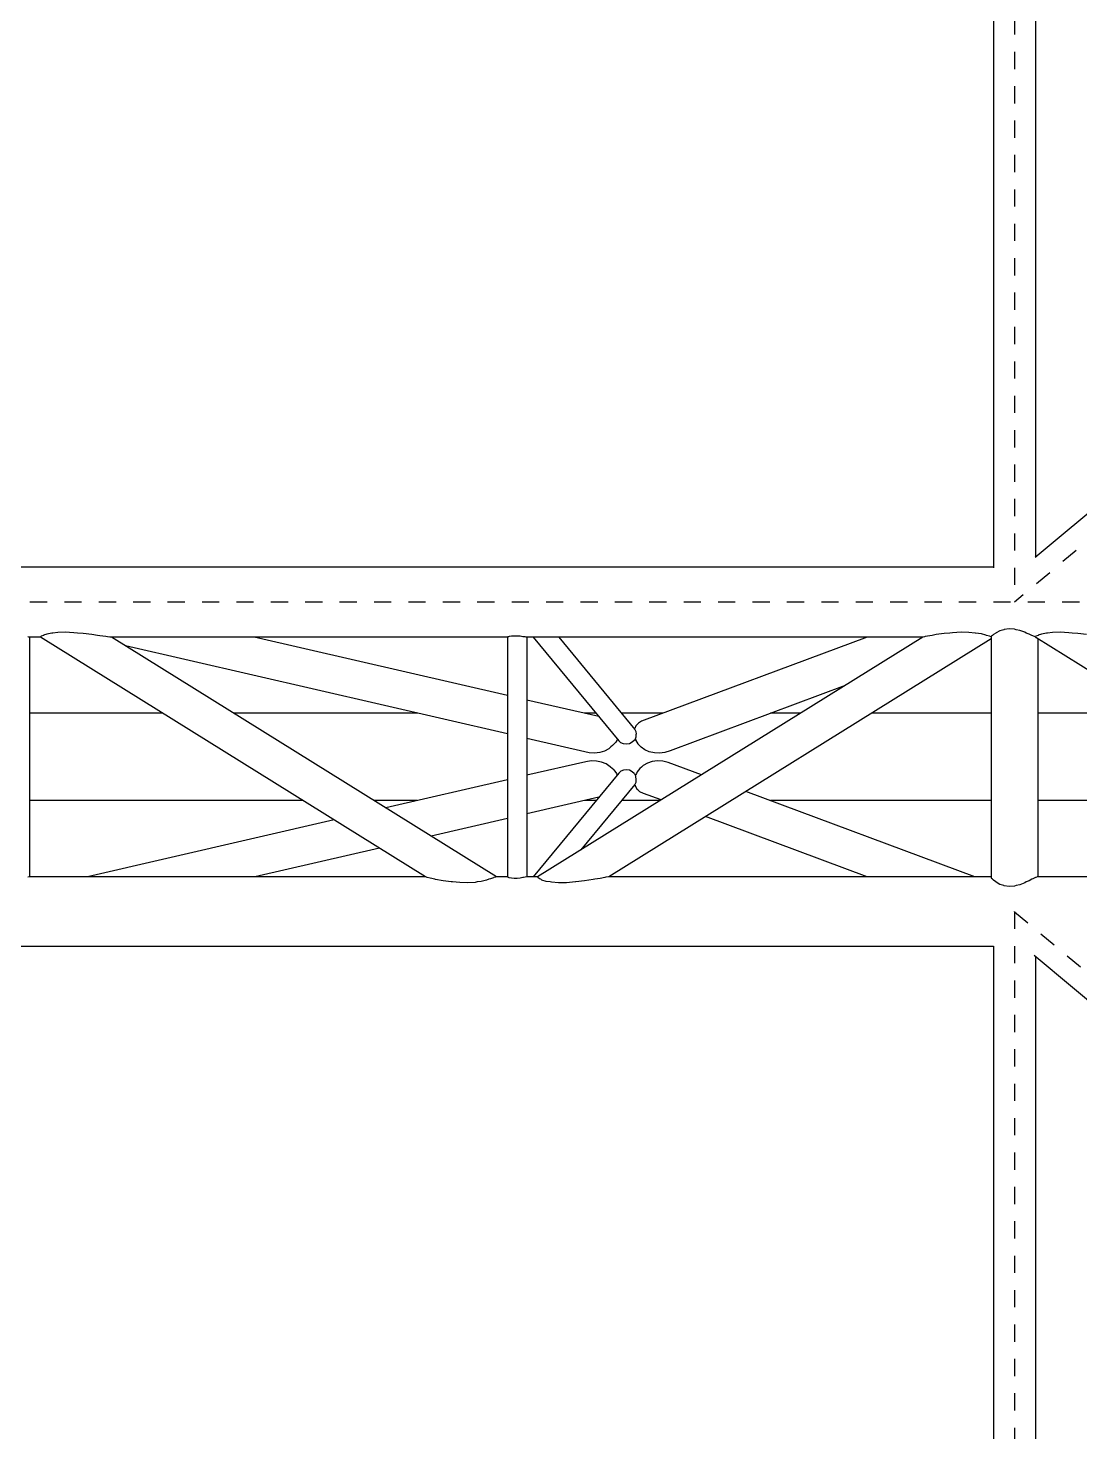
# Model space of a CAD drawing. Header units: millimetres. Extents: x 149919 to 150445, y 136651 to 136866.
# Drawn here: x 150237.04 to 150243.16, y 136738.25 to 136746.41 of the extents above; entities that cross this region are included whole.
import ezdxf

# ---------------------------------------------------------------- set-up
doc = ezdxf.new("R2010")
doc.units = ezdxf.units.MM
doc.header["$LTSCALE"] = 0.25
doc.linetypes.add('CENTER', pattern=[50.8, 31.75, -6.35, 6.35, -6.35])
doc.linetypes.add('XKITLINE00', pattern=[0])

# ---------------------------------------------------------------- blocks, each defined once
blk = doc.blocks.new('çatıı')
at = {"color": 8, "linetype": 'CENTER'}
for p, q in [((10096.38, 10730.27), (10096.38, 9270.27)), ((10929.55, 9967.92), (10096.38, 9270.27)), ((10454.1, 9270.27), (9008.65, 9270.27)), ((10096.38, 9090.27), (11840, 7630.27)), ((10096.38, 9090.27), (10096.38, 7630.27))]:
    blk.add_line(p, q, dxfattribs=at)
at = {"color": 8, "linetype": 'XKITLINE00'}
for p, q in [((10084.2, 10710.21), (10084.2, 9290.28)), ((10108.56, 10704.25), (10108.56, 9296.31)), ((10921.88, 9977.34), (10108.4, 9296.17)), ((10084.2, 9290.57), (9008.65, 9290.57)), ((9523.62, 9249.92), (9522.81, 9250.02)), ((9530.22, 9249.97), (9523.18, 9249.97)), ((9523.46, 9249.97), (9523.42, 9249.95)), ((9523.73, 9249.89), (9523.62, 9249.92)), ((9523.84, 9249.97), (9523.73, 9249.89)), ((9523.9, 9249.97), (9523.9, 9110.6)), ((9530.43, 9250.08), (9530.18, 9250.05)), ((9530.18, 9250.05), (9530.25, 9249.92)), ((9754, 9110.6), (9530.25, 9249.92)), ((9530.66, 9250.47), (9530.43, 9250.08)), ((9531.86, 9250.88), (9530.66, 9250.47)), ((9531.96, 9251), (9531.86, 9250.88)), ((9533.82, 9251.71), (9531.96, 9251)), ((9536.7, 9252.23), (9533.82, 9251.71)), ((9537.29, 9252.28), (9536.7, 9252.23)), ((9540.23, 9252.66), (9537.29, 9252.28)), ((9544.62, 9252.77), (9540.23, 9252.66)), ((9549.68, 9252.5), (9544.62, 9252.77)), ((9551.7, 9252.28), (9549.68, 9252.5)), ((9554.94, 9252.02), (9551.7, 9252.28)), ((9560.04, 9251.42), (9554.94, 9252.02)), ((9563.29, 9250.88), (9560.04, 9251.42)), ((9564.65, 9250.74), (9563.29, 9250.88)), ((9568.24, 9250.24), (9564.65, 9250.74)), ((9569.08, 9250.08), (9568.24, 9250.24)), ((9570.53, 9249.99), (9569.08, 9250.08)), ((9571.39, 9249.89), (9570.53, 9249.99)), ((9801.68, 9249.97), (9570.65, 9249.97)), ((9571.49, 9249.95), (9571.39, 9249.89)), ((9571.49, 9249.95), (9571.44, 9249.97)), ((9795.24, 9110.64), (9571.49, 9249.95)), ((9801.59, 9216), (9654.5, 9249.97)), ((9801.87, 9250.04), (9801.59, 9249.95)), ((9801.59, 9249.95), (9801.59, 9110.53)), ((9802.31, 9250.08), (9801.87, 9250.04)), ((9802.68, 9250.23), (9802.31, 9250.08)), ((9803.94, 9250.46), (9802.68, 9250.23)), ((9805.53, 9250.57), (9803.94, 9250.46)), ((9807.29, 9250.56), (9805.53, 9250.57)), ((9809.05, 9250.41), (9807.29, 9250.56)), ((9810.64, 9250.15), (9809.05, 9250.41)), ((9810.92, 9250.08), (9810.64, 9250.15)), ((9811.9, 9250.01), (9810.92, 9250.08)), ((9812.71, 9249.92), (9811.9, 9250.01)), ((10043.13, 9249.97), (9812.25, 9249.97)), ((9812.54, 9249.97), (9812.51, 9249.95)), ((9812.82, 9249.89), (9812.71, 9249.92)), ((9812.93, 9249.97), (9812.82, 9249.89)), ((9812.99, 9249.97), (9812.99, 9110.6)), ((9816.66, 9249.97), (9866.41, 9189.68)), ((10043.14, 9249.98), (9819.06, 9110.46)), ((9831.42, 9249.97), (9875.77, 9196.22)), ((10082.73, 9248.92), (9860.54, 9110.57)), ((10010.74, 9249.97), (9879.54, 9201.01)), ((10043.99, 9250.08), (10043.14, 9249.98)), ((10044.39, 9250.2), (10043.99, 9250.08)), ((10047.09, 9250.71), (10044.39, 9250.2)), ((10048.49, 9250.88), (10047.09, 9250.71)), ((10050.92, 9251.36), (10048.49, 9250.88)), ((10055.46, 9251.98), (10050.92, 9251.36)), ((10058.83, 9252.28), (10055.46, 9251.98)), ((10060.35, 9252.47), (10058.83, 9252.28)), ((10065.31, 9252.76), (10060.35, 9252.47)), ((10069.83, 9252.69), (10065.31, 9252.76)), ((10073.48, 9252.28), (10069.83, 9252.69)), ((10073.7, 9252.26), (10073.48, 9252.28)), ((10077.13, 9251.76), (10073.7, 9252.26)), ((10079.72, 9251.06), (10077.13, 9251.76)), ((10080.06, 9250.88), (10079.72, 9251.06)), ((10081.85, 9250.51), (10080.06, 9250.88)), ((10082.87, 9250.1), (10081.85, 9250.51)), ((10082.89, 9250.17), (10082.73, 9249.42)), ((10082.73, 9249.42), (10082.73, 9110.34)), ((10083.07, 9250.54), (10082.89, 9250.17)), ((10083.61, 9250.87), (10083.07, 9250.54)), ((10084.08, 9251.4), (10083.61, 9250.87)), ((10085.54, 9252.26), (10084.08, 9251.4)), ((10085.71, 9252.41), (10085.54, 9252.26)), ((10087.87, 9253.54), (10085.71, 9252.41)), ((10090.21, 9254.2), (10087.87, 9253.54)), ((10090.46, 9254.3), (10090.21, 9254.2)), ((10093.35, 9254.71), (10090.46, 9254.3)), ((10096.38, 9254.46), (10093.35, 9254.71)), ((10097.29, 9254.2), (10096.38, 9254.46)), ((10099.42, 9253.76), (10097.29, 9254.2)), ((10102.3, 9252.73), (10099.42, 9253.76)), ((10103.18, 9252.26), (10102.3, 9252.73)), ((10104.89, 9251.66), (10103.18, 9252.26)), ((10106.45, 9250.87), (10104.89, 9251.66)), ((10107.05, 9250.71), (10106.45, 9250.87)), ((10108.46, 9250.13), (10107.05, 9250.71)), ((10108.46, 9250.13), (10108.68, 9249.9)), ((10108.61, 9250.07), (10108.53, 9250.06)), ((10108.86, 9250.47), (10108.61, 9250.07)), ((10108.68, 9249.9), (10109, 9249.45)), ((10110.05, 9250.86), (10108.86, 9250.47)), ((10332.19, 9110.59), (10108.86, 9249.65)), ((10109.11, 9249.44), (10108.95, 9249.53)), ((10109.69, 9249.08), (10109, 9249.45)), ((10109.15, 9249.42), (10109.11, 9249.44)), ((10109.17, 9249.46), (10109.15, 9249.42)), ((10109.74, 9249.06), (10109.69, 9249.08)), ((10109.75, 9249.09), (10109.74, 9249.06)), ((10110.03, 9248.92), (10110.03, 9110.57)), ((10110.16, 9250.99), (10110.05, 9250.86)), ((10112.03, 9251.69), (10110.16, 9250.99)), ((10114.92, 9252.2), (10112.03, 9251.69)), ((10115.46, 9252.25), (10114.92, 9252.2)), ((10118.46, 9252.64), (10115.46, 9252.25)), ((10122.86, 9252.73), (10118.46, 9252.64)), ((10127.92, 9252.47), (10122.86, 9252.73)), ((10129.89, 9252.25), (10127.92, 9252.47)), ((10133.18, 9251.99), (10129.89, 9252.25)), ((10138.27, 9251.38), (10133.18, 9251.99)), ((9801.59, 9193.63), (9579.58, 9244.91)), ((9998.03, 9221.89), (9896.15, 9183.86)), ((9854.84, 9203.7), (9812.99, 9213.37)), ((9601.31, 9205.67), (9523.9, 9205.67)), ((9749.45, 9205.67), (9642.6, 9205.67)), ((9853.21, 9205.67), (9846.29, 9205.67)), ((9892.05, 9205.67), (9867.98, 9205.67)), ((9877.46, 9199.56), (9876.34, 9198.37)), ((9877.72, 9199.89), (9877.46, 9199.56)), ((9879.54, 9201.01), (9877.72, 9199.89)), ((9971.98, 9205.67), (9954.58, 9205.67)), ((10082.73, 9205.67), (10013.28, 9205.67)), ((10179.49, 9205.67), (10110.03, 9205.67)), ((9875.55, 9196.56), (9875.54, 9196.51)), ((9875.64, 9196.72), (9875.55, 9196.56)), ((9876.34, 9198.37), (9875.64, 9196.72)), ((9875.77, 9196.22), (9876.07, 9195.48)), ((9876.17, 9191.74), (9875.84, 9190.69)), ((9876.07, 9195.48), (9876.23, 9195.11)), ((9876.32, 9193.35), (9876.17, 9191.74)), ((9876.23, 9195.11), (9876.36, 9193.58)), ((9876.36, 9193.58), (9876.32, 9193.35)), ((9849.09, 9182.66), (9812.99, 9191)), ((9858.1, 9183.71), (9855.24, 9182.83)), ((9860.62, 9185.07), (9858.1, 9183.71)), ((9861.78, 9186.08), (9860.62, 9185.07)), ((9862.79, 9186.82), (9861.78, 9186.08)), ((9864.6, 9188.85), (9862.79, 9186.82)), ((9865.17, 9189.89), (9864.6, 9188.85)), ((9865.67, 9190.58), (9865.17, 9189.89)), ((9867.62, 9188.52), (9866.41, 9189.68)), ((9869.17, 9187.81), (9867.62, 9188.52)), ((9870.89, 9187.62), (9869.17, 9187.81)), ((9872.63, 9187.95), (9870.89, 9187.62)), ((9874.21, 9188.79), (9872.63, 9187.95)), ((9875.32, 9189.89), (9874.21, 9188.79)), ((9875.47, 9190.03), (9875.32, 9189.89)), ((9875.83, 9190.64), (9875.47, 9190.03)), ((9875.84, 9190.69), (9875.83, 9190.64)), ((9875.92, 9190.94), (9876.23, 9190.06)), ((9876.23, 9190.06), (9876.35, 9189.89)), ((9876.35, 9189.89), (9877.47, 9187.91)), ((9877.47, 9187.91), (9879.24, 9186.08)), ((9879.24, 9186.08), (9879.29, 9186.01)), ((9881.48, 9184.41), (9879.29, 9186.01)), ((9884.1, 9183.25), (9881.48, 9184.41)), ((9887.03, 9182.6), (9884.1, 9183.25)), ((9896.15, 9183.86), (9893.21, 9182.91)), ((9847.13, 9177.49), (9812.99, 9169.6)), ((9850.21, 9177.96), (9847.13, 9177.49)), ((9852.19, 9182.47), (9849.09, 9182.66)), ((9853.33, 9177.89), (9850.21, 9177.96)), ((9855.24, 9182.83), (9852.19, 9182.47)), ((9856.33, 9177.28), (9853.33, 9177.89)), ((9859.07, 9176.16), (9856.33, 9177.28)), ((9861.39, 9174.59), (9859.07, 9176.16)), ((9880.53, 9175.32), (9879.5, 9174.37)), ((9882.97, 9176.7), (9880.53, 9175.32)), ((9885.78, 9177.61), (9882.97, 9176.7)), ((9888.82, 9177.98), (9885.78, 9177.61)), ((9890.11, 9182.48), (9887.03, 9182.6)), ((9891.95, 9177.82), (9888.82, 9177.98)), ((9893.21, 9182.91), (9890.11, 9182.48)), ((9895, 9177.12), (9891.95, 9177.82)), ((9914.45, 9169.85), (9895, 9177.12)), ((9801.59, 9166.97), (9730.96, 9150.66)), ((9866.34, 9170.78), (9816.66, 9110.57)), ((9861.39, 9174.59), (9861.59, 9174.38)), ((9863.48, 9172.71), (9861.59, 9174.38)), ((9863.48, 9172.71), (9865.03, 9170.57)), ((9865.03, 9170.57), (9865.5, 9169.76)), ((9867.55, 9171.94), (9866.34, 9170.78)), ((9869.09, 9172.65), (9867.55, 9171.94)), ((9870.82, 9172.85), (9869.09, 9172.65)), ((9872.55, 9172.51), (9870.82, 9172.85)), ((9874.13, 9171.68), (9872.55, 9172.51)), ((9875.26, 9170.57), (9874.13, 9171.68)), ((9875.4, 9170.44), (9875.26, 9170.57)), ((9875.4, 9170.44), (9875.91, 9169.57)), ((9875.91, 9169.57), (9876.15, 9168.8)), ((9876.57, 9170.56), (9875.96, 9169.42)), ((9876.15, 9168.8), (9876.31, 9167.18)), ((9876.34, 9166.96), (9876.22, 9165.43)), ((9876.31, 9167.18), (9876.34, 9166.96)), ((9876.96, 9171.53), (9876.57, 9170.56)), ((9878.51, 9173.56), (9876.96, 9171.53)), ((9879.5, 9174.37), (9878.51, 9173.56)), ((9875.77, 9164.31), (9844.29, 9126.17)), ((9875.69, 9164.22), (9875.84, 9163.75)), ((9876.06, 9165.05), (9875.77, 9164.31)), ((9875.84, 9163.75), (9876, 9163.01)), ((9876, 9163.01), (9877.09, 9161.33)), ((9876.22, 9165.43), (9876.06, 9165.05)), ((9877.62, 9160.92), (9877.09, 9161.33)), ((9878.67, 9160.02), (9877.62, 9160.92)), ((9880.79, 9159.08), (9878.67, 9160.02)), ((9891.02, 9155.26), (9880.79, 9159.08)), ((10073.26, 9110.57), (9940.27, 9160.22)), ((9682.89, 9154.87), (9523.9, 9154.87)), ((9749.22, 9154.87), (9724.19, 9154.87)), ((9854.79, 9156.79), (9812.99, 9147.13)), ((9853.21, 9154.87), (9846.52, 9154.87)), ((9890.4, 9154.87), (9867.98, 9154.87)), ((10082.73, 9154.87), (9954.58, 9154.87)), ((10261.07, 9154.87), (10110.03, 9154.87)), ((9700.84, 9143.7), (9557.44, 9110.57)), ((9801.59, 9144.5), (9757.29, 9134.26)), ((10010.73, 9110.57), (9916.83, 9145.62)), ((9727.17, 9127.31), (9654.73, 9110.57)), ((9523.62, 9110.58), (9522.81, 9110.38)), ((9523.73, 9110.66), (9523.62, 9110.58)), ((9754.04, 9110.57), (9523.62, 9110.57)), ((9523.9, 9110.6), (9523.73, 9110.66)), ((9523.9, 9110.6), (9523.82, 9110.57)), ((9754.6, 9110.31), (9754, 9110.6)), ((9755.02, 9110.24), (9754.6, 9110.31)), ((9756.69, 9109.74), (9755.02, 9110.24)), ((9759.41, 9109.21), (9756.69, 9109.74)), ((9793.44, 9110.02), (9791.69, 9109.38)), ((9793.68, 9110.24), (9793.44, 9110.02)), ((9794.66, 9110.43), (9793.68, 9110.24)), ((9795, 9110.66), (9794.66, 9110.43)), ((9801.59, 9110.57), (9794.87, 9110.57)), ((9795.24, 9110.64), (9795, 9110.66)), ((9795.24, 9110.64), (9795.27, 9110.57)), ((9801.87, 9110.33), (9801.59, 9110.53)), ((9802.31, 9110.23), (9801.87, 9110.33)), ((9802.68, 9110.04), (9802.31, 9110.23)), ((9803.94, 9109.74), (9802.68, 9110.04)), ((9805.53, 9109.6), (9803.94, 9109.74)), ((9807.29, 9109.62), (9805.53, 9109.6)), ((9809.05, 9109.8), (9807.29, 9109.62)), ((9810.64, 9110.13), (9809.05, 9109.8)), ((9810.92, 9110.23), (9810.64, 9110.13)), ((9811.9, 9110.37), (9810.92, 9110.23)), ((9812.71, 9110.58), (9811.9, 9110.37)), ((9812.82, 9110.66), (9812.71, 9110.58)), ((9819.25, 9110.57), (9812.71, 9110.57)), ((9812.99, 9110.6), (9812.82, 9110.66)), ((9812.99, 9110.6), (9812.9, 9110.57)), ((9819.39, 9110.23), (9819.06, 9110.46)), ((9819.39, 9110.23), (9819.34, 9110.07)), ((9820.17, 9109.42), (9819.34, 9110.07)), ((9855.62, 9109.66), (9852.52, 9109.19)), ((9858.33, 9110.23), (9855.62, 9109.66)), ((9858.75, 9110.27), (9858.33, 9110.23)), ((9860.39, 9110.57), (9858.75, 9110.27)), ((9860.59, 9110.66), (9860.39, 9110.57)), ((10082.73, 9110.57), (9860.4, 9110.57)), ((9860.59, 9110.66), (9860.54, 9110.57)), ((10082.73, 9110.34), (10082.84, 9110.23)), ((10082.84, 9110.23), (10083.07, 9109.62)), ((10083.62, 9109.19), (10083.07, 9109.62)), ((10108.61, 9110.23), (10107.05, 9109.4)), ((10108.68, 9110.24), (10108.61, 9110.23)), ((10109.69, 9110.61), (10108.68, 9110.24)), ((10332.22, 9110.57), (10109.59, 9110.57)), ((10109.74, 9110.66), (10109.69, 9110.61)), ((10109.92, 9110.57), (10109.74, 9110.66)), ((9759.88, 9109.09), (9759.41, 9109.21)), ((9764.2, 9108.26), (9759.88, 9109.09)), ((9768.87, 9107.66), (9764.2, 9108.26)), ((9769.68, 9107.61), (9768.87, 9107.66)), ((9773.89, 9107.18), (9769.68, 9107.61)), ((9778.63, 9107.07), (9773.89, 9107.18)), ((9782.8, 9107.35), (9778.63, 9107.07)), ((9784.09, 9107.61), (9782.8, 9107.35)), ((9786.43, 9107.89), (9784.09, 9107.61)), ((9789.42, 9108.59), (9786.43, 9107.89)), ((9790.85, 9109.21), (9789.42, 9108.59)), ((9791.69, 9109.38), (9790.85, 9109.21)), ((9820.95, 9109.19), (9820.17, 9109.42)), ((9821.71, 9108.64), (9820.95, 9109.19)), ((9824.08, 9107.92), (9821.71, 9108.64)), ((9826.45, 9107.57), (9824.08, 9107.92)), ((9827.31, 9107.37), (9826.45, 9107.57)), ((9831.28, 9107.04), (9827.31, 9107.37)), ((9836.04, 9107.12), (9831.28, 9107.04)), ((9841.13, 9107.57), (9836.04, 9107.12)), ((9841.35, 9107.59), (9841.13, 9107.57)), ((9846.51, 9108.17), (9841.35, 9107.59)), ((9851.52, 9108.97), (9846.51, 9108.17)), ((9852.52, 9109.19), (9851.52, 9108.97)), ((10083.62, 9109.19), (10084.08, 9108.58)), ((10085.55, 9107.57), (10084.08, 9108.58)), ((10085.55, 9107.57), (10085.71, 9107.41)), ((10087.87, 9106.16), (10085.71, 9107.41)), ((10090.22, 9105.43), (10087.87, 9106.16)), ((10090.46, 9105.33), (10090.22, 9105.43)), ((10093.35, 9104.88), (10090.46, 9105.33)), ((10096.38, 9105.14), (10093.35, 9104.88)), ((10097.3, 9105.43), (10096.38, 9105.14)), ((10099.42, 9105.91), (10097.3, 9105.43)), ((10102.3, 9107.05), (10099.42, 9105.91)), ((10103.19, 9107.57), (10102.3, 9107.05)), ((10104.89, 9108.26), (10103.19, 9107.57)), ((10106.46, 9109.19), (10104.89, 9108.26)), ((10107.05, 9109.4), (10106.46, 9109.19)), ((10084.2, 9069.97), (9008.64, 9069.97)), ((10084.2, 9070.15), (10084.2, 7650.16)), ((10949.21, 8360.28), (10107.83, 9064.8)), ((10108.56, 9064.19), (10108.56, 7656.37))]:
    blk.add_line(p, q, dxfattribs=at)
for centre in [(10096.38, 9270.27), (10096.38, 9270.27), (10096.38, 9090.27), (10096.38, 9090.27)]:
    blk.add_circle(centre, 0.05, dxfattribs=at)

msp = doc.modelspace()

# ---------------------------------------------------------------- block references
at = {"xscale": 0.009999943142843078, "yscale": 0.009999943142843078, "zscale": 0.009999943142843078}
msp.add_blockref('çatıı', (150141.8141, 136650.3731), dxfattribs=at)

doc.saveas('drawing.dxf')
